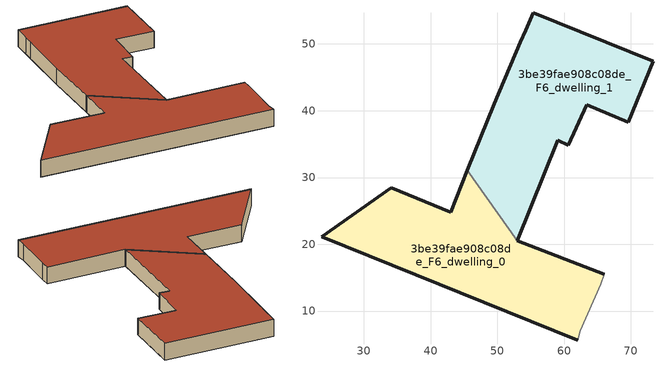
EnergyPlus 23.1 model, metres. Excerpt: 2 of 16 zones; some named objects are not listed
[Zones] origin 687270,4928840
3be39fae908c08de_F6_dwelling_0
 floor to 3be39fae908c08de_F5_dwelling_0 (EU_floor_Construction): 62.45,7.08 65.5,14 66.02,15.5 53.01,20.54 45.53,31.1 43.02,24.83 34.12,28.5 23.68,21.11 62.03,5.61 z18
 wall outside (EU_wall_Construction): 62.03,5.61 23.68,21.11 34.12,28.5 43.02,24.83 45.54,31.1 / 53.01,20.54 66.02,15.5 z18:21
 wall adiabatic (EU_wall_Construction): 66.02,15.5 65.5,14 62.45,7.08 62.03,5.61 z18:21
 wall to 3be39fae908c08de_F6_dwelling_1 (EU_wall_Construction): 45.54,31.1 53.01,20.54 z18:21
 roof outside (EU_roof_Construction): 66.02,15.5 65.5,14 62.45,7.08 62.03,5.61 23.68,21.11 34.12,28.5 43.02,24.83 45.54,31.1 53.01,20.54 z21
3be39fae908c08de_F6_dwelling_1
 floor to 3be39fae908c08de_F5_dwelling_1 (EU_floor_Construction): 69.62,38.3 73.31,47.43 55.37,54.7 54.24,52.04 53.45,50.23 49.52,41.05 45.53,31.1 53.01,20.54 59.02,35.55 60.65,34.81 63.41,40.92 z18
 wall outside (EU_wall_Construction): 45.54,31.1 49.52,41.05 53.45,50.23 54.24,52.04 55.37,54.7 73.31,47.43 69.62,38.3 63.41,40.92 60.65,34.81 59.02,35.55 53.01,20.54 z18:21
 roof outside (EU_roof_Construction): 73.31,47.43 69.62,38.3 63.41,40.92 60.65,34.81 59.02,35.55 53.01,20.54 45.54,31.1 49.52,41.05 53.45,50.23 54.24,52.04 55.37,54.7 z21
[Building]
EU S2 Campaign: North Axis=0; Terrain=City; Solar Distribution=FullExterior
[Site:Location]
Bologna: Latitude=44.5; Longitude=11.25; Time Zone=1; Elevation=37
[SizingPeriod:WeatherFileDays]
AnnualSizingPeriod: Begin Month=1; Begin Day of Month=1; End Month=12; End Day of Month=31; Day of Week for Start Day=Monday; Use Weather File Daylight Saving Period=No; Use Weather File Rain and Snow Indicators=No
[MATERIAL]
EU_InternalMass_Material: Roughness=MediumRough; Thickness=0.1; Conductivity=1; Density=1800; Specific Heat=900; Thermal Absorptance=0.9; Solar Absorptance=0.7; Visible Absorptance=0.7
[MATERIAL:NOMASS] Roughness=MediumRough; Thermal Absorptance=0.9; Solar Absorptance=0.7; Visible Absorptance=0.7
Name | Thermal Resistance
EU_wall_NoMass | 0.905828
EU_roof_NoMass | 0.37593
EU_floor_NoMass | 0.67114
[CONSTRUCTION]
EU_wall_Construction: EU_wall_NoMass
EU_roof_Construction: EU_roof_NoMass
EU_floor_Construction: EU_floor_NoMass
EU_InternalMass_Construction: EU_InternalMass_Material
[ZONE] Type=1; Multiplier=1; Ceiling Height=autocalculate; Floor Area=autocalculate; Part of Total Floor Area=Yes
Name | Volume
3be39fae908c08de_F6_dwelling_0 | 1317.83
3be39fae908c08de_F6_dwelling_1 | 1237.15
[INTERNALMASS] Construction=EU_InternalMass_Construction
Name | Zone or ZoneList | Surface Area
3be39fae908c08de_F6_dwelling_0_EU_InternalMass | 3be39fae908c08de_F6_dwelling_0 | 757.551
3be39fae908c08de_F6_dwelling_1_EU_InternalMass | 3be39fae908c08de_F6_dwelling_1 | 757.538
[OTHEREQUIPMENT] Fuel Type=Electricity; Design Level Calculation Method=Watts/Area; Power per Zone Floor Area=1; Fraction Latent=0; Fraction Radiant=0; Fraction Lost=0; Carbon Dioxide Generation Rate=0; EndUse Subcategory=EU_Step8_InternalGains
Name | Zone or ZoneList or Space or SpaceList | Schedule
EU_Step8_InternalGain_3be39fae908c08de_F6_dwelling_0_f000 | 3be39fae908c08de_F6_dwelling_0 | EU_Step8_GainSchedule_3be39fae908c08de_F6_dwelling_0_f000
EU_Step8_InternalGain_3be39fae908c08de_F6_dwelling_1_f000 | 3be39fae908c08de_F6_dwelling_1 | EU_Step8_GainSchedule_3be39fae908c08de_F6_dwelling_1_f000
[ZONEVENTILATION:DESIGNFLOWRATE] Schedule=EU_AlwaysOn; Design Flow Rate Calculation Method=AirChanges/Hour; Air Changes per Hour=0.73129; Ventilation Type=Natural; Fan Pressure Rise=0; Fan Total Efficiency=1; Constant Term Coefficient=1; Temperature Term Coefficient=0; Velocity Term Coefficient=0; Velocity Squared Term Coefficient=0; Minimum Indoor Temperature=-100; Maximum Indoor Temperature=100; Delta Temperature=-100; Minimum Outdoor Temperature=-100; Maximum Outdoor Temperature=100; Maximum Wind Speed=40
Name | Zone or ZoneList or Space or SpaceList
EU_ConstantAir_3be39fae908c08de_F6_dwelling_0 | 3be39fae908c08de_F6_dwelling_0
EU_ConstantAir_3be39fae908c08de_F6_dwelling_1 | 3be39fae908c08de_F6_dwelling_1
[HVACTEMPLATE:ZONE:IDEALLOADSAIRSYSTEM] System Availability Schedule=EU_AlwaysOn; Maximum Heating Supply Air Temperature=50; Minimum Cooling Supply Air Temperature=13; Maximum Heating Supply Air Humidity Ratio=0.0156; Minimum Cooling Supply Air Humidity Ratio=0.0077; Heating Limit=NoLimit; Cooling Limit=NoLimit; Heating Availability Schedule=EU_AlwaysOn; Cooling Availability Schedule=EU_CoolingOff; Dehumidification Control Type=ConstantSensibleHeatRatio; Cooling Sensible Heat Ratio=0.7; Dehumidification Setpoint=60; Humidification Control Type=None; Humidification Setpoint=30; Outdoor Air Method=None; Outdoor Air Flow Rate per Person=0.00944; Outdoor Air Flow Rate per Zone Floor Area=0; Outdoor Air Flow Rate per Zone=0; Demand Controlled Ventilation Type=None; Outdoor Air Economizer Type=NoEconomizer; Heat Recovery Type=None; Sensible Heat Recovery Effectiveness=0.7; Latent Heat Recovery Effectiveness=0.65
Name | Template Thermostat
3be39fae908c08de_F6_dwelling_0 | EU_HeatOnly_3be39fae908c08de_F6_dwelling_0
3be39fae908c08de_F6_dwelling_1 | EU_HeatOnly_3be39fae908c08de_F6_dwelling_1
[SIZING:ZONE] Zone Cooling Design Supply Air Temperature Input Method=SupplyAirTemperature; Zone Cooling Design Supply Air Temperature=13; Zone Heating Design Supply Air Temperature Input Method=SupplyAirTemperature; Zone Heating Design Supply Air Temperature=50; Zone Cooling Design Supply Air Humidity Ratio=0.008; Zone Heating Design Supply Air Humidity Ratio=0.008; Cooling Design Air Flow Method=DesignDay; Cooling Design Air Flow Rate=0; Cooling Minimum Air Flow per Zone Floor Area=0.000762; Cooling Minimum Air Flow=0; Cooling Minimum Air Flow Fraction=0.2; Heating Design Air Flow Method=DesignDay; Heating Design Air Flow Rate=0; Heating Maximum Air Flow per Zone Floor Area=0.002032; Heating Maximum Air Flow=0.141576; Heating Maximum Air Flow Fraction=0.3; Account for Dedicated Outdoor Air System=No; Dedicated Outdoor Air System Control Strategy=NeutralSupplyAir; Dedicated Outdoor Air Low Setpoint Temperature for Design=autosize; Dedicated Outdoor Air High Setpoint Temperature for Design=autosize; Zone Load Sizing Method=Sensible Load Only No Latent Load; Zone Latent Cooling Design Supply Air Humidity Ratio Input Method=HumidityRatioDifference; Zone Cooling Design Supply Air Humidity Ratio Difference=0.005; Zone Latent Heating Design Supply Air Humidity Ratio Input Method=HumidityRatioDifference; Zone Humidification Design Supply Air Humidity Ratio Difference=0.005
3be39fae908c08de_F6_dwelling_0; 3be39fae908c08de_F6_dwelling_1
[SCHEDULE:CONSTANT]
Name | Hourly Value
EU_AlwaysOn | 1
EU_CoolingOff | 0
[SCHEDULE:FILE] Column Number=1; Rows to Skip at Top=0; Number of Hours of Data=8760; Column Separator=Comma; Interpolate to Timestep=No; Minutes per Item=60; Adjust Schedule for Daylight Savings=Yes
Name | File
EU_Step8_GainSchedule_3be39fae908c08de_F6_dwelling_0_f000 | ../../schedules/3be39fae908c08de/3be39fae908c08de_F6_dwelling_0_f000_gain.csv
EU_Step8_GainSchedule_3be39fae908c08de_F6_dwelling_1_f000 | ../../schedules/3be39fae908c08de/3be39fae908c08de_F6_dwelling_1_f000_gain.csv
